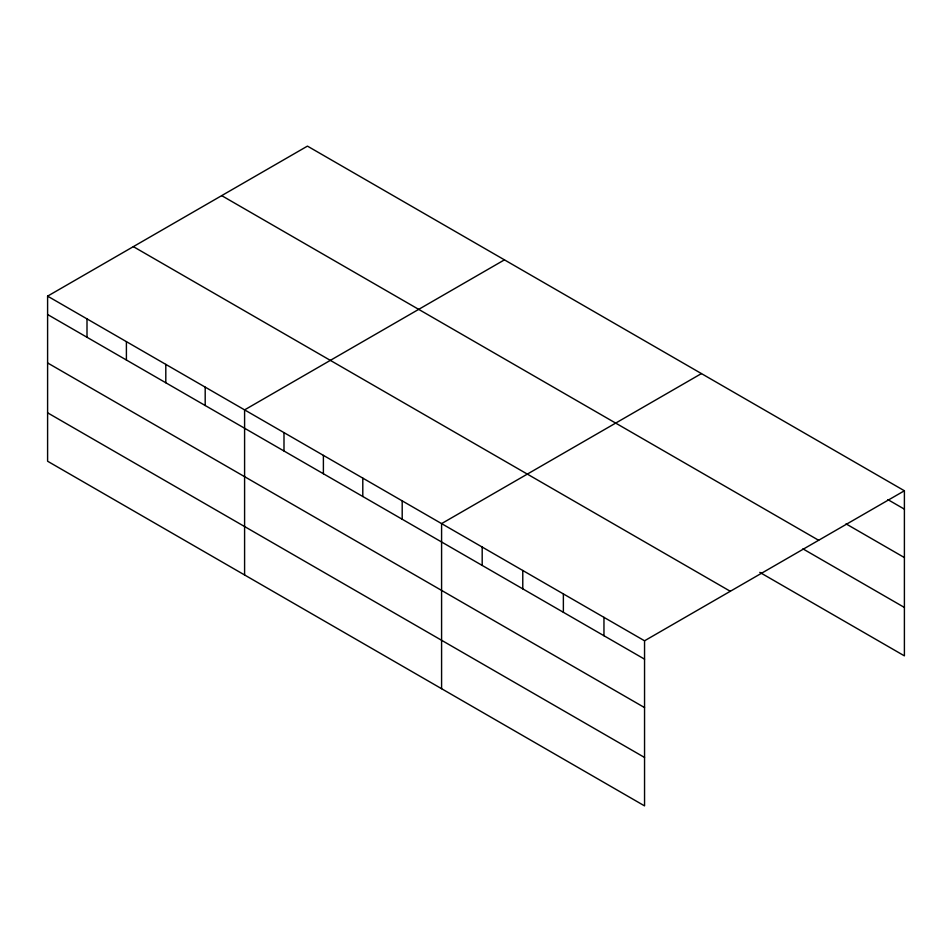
<?xml version="1.0" encoding="UTF-8"?>
<svg xmlns="http://www.w3.org/2000/svg" width="952" height="952" viewBox="0 0 952 952"><rect width="100%" height="100%" fill="white"/><g stroke="black" fill="none" stroke-linecap="round" stroke-linejoin="round"><path stroke-width="1.43" d="M47.6 296.143L644.552 640.791L644.552 805.88L47.6 461.232L47.6 296.143L307.448 146.12L904.4 490.768L904.4 655.857L759.791 572.366M504.441 259.86L244.593 409.884L244.593 574.96M701.434 373.589L441.585 523.612L441.585 688.701M644.552 640.791L904.4 490.768M887.907 499.633L904.4 509.153M846.042 523.874L904.4 557.563M221.697 195.636L818.649 540.284M802.917 548.852L904.4 607.447M133.351 246.639L730.303 591.287M47.6 314.517L644.552 659.165M47.6 362.938L644.552 707.586M47.6 412.811L644.552 757.459M603.961 617.36L603.961 635.734M563.37 593.917L563.37 612.303M522.779 570.486L522.779 588.86M482.188 547.043L482.188 565.428M402.196 500.871L402.196 519.245M362.795 478.118L362.795 496.492M323.394 455.377L323.394 473.751M283.993 432.625L283.993 450.998M205.192 387.131L205.192 405.504M165.803 364.39L165.803 382.763M126.402 341.637L126.402 360.011M87.001 318.896L87.001 337.27"/></g></svg>
